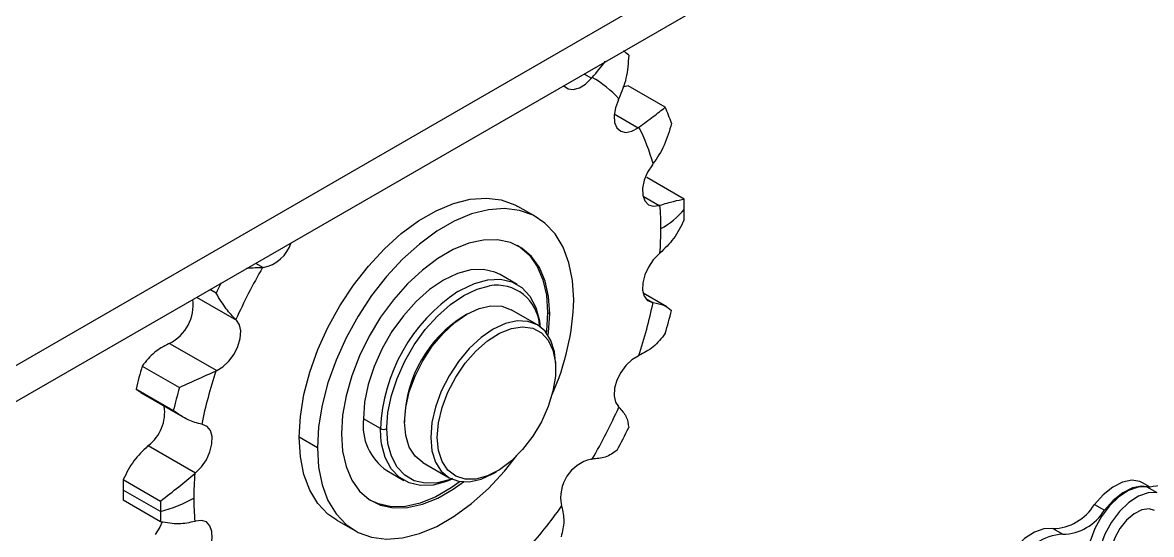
# Model space of a CAD drawing. Header units: metres. Extents: x 0 to 21025, y 0 to 14850.
# Drawn here: x 13553.5 to 13675.2, y 5152.2 to 5207.4 of the extents above; entities that cross this region are included whole.
import ezdxf

# ---------------------------------------------------------------- set-up
doc = ezdxf.new("R2010")
doc.units = ezdxf.units.M
doc.header["$LTSCALE"] = 25
doc.layers.add('SL4', color=4, linetype='Continuous')

msp = doc.modelspace()

# ---------------------------------------------------------------- linework, layer by layer
at = {"layer": 'SL4'}
for p, q in [((13154.595, 4940.576), (14091.494, 5481.436)), ((13154.595, 4936.687), (14091.494, 5477.548)), ((13613.999, 5201.896), (13614.834, 5201.414)), ((13618.775, 5200.606), (13618.226, 5200.467)), ((13622.796, 5198.285), (13618.775, 5200.606)), ((13617.284, 5197.568), (13619.853, 5196.084)), ((13624.829, 5188.379), (13620.809, 5190.701)), ((13620.392, 5188.692), (13622.132, 5187.688)), ((13608.873, 5186.45), (13606.914, 5187.58)), ((13578.616, 5181.47), (13579.452, 5180.988)), ((13606.822, 5179.171), (13604.983, 5180.233)), ((13572.253, 5177.796), (13576.549, 5175.317)), ((13574.359, 5178.216), (13573.67, 5178.614)), ((13622.968, 5176.751), (13620.414, 5178.226)), ((13620.697, 5177.642), (13621.398, 5177.237)), ((13609.005, 5174.805), (13606.176, 5176.438)), ((13601.413, 5175.966), (13601.059, 5175.762)), ((13610.105, 5176.136), (13610.33, 5176.006)), ((13569.335, 5172.807), (13574.433, 5169.864)), ((13566.392, 5170.367), (13570.413, 5168.046)), ((13610.978, 5170.036), (13610.978, 5170.444)), ((13569.75, 5165.558), (13565.729, 5167.879)), ((13565.729, 5167.879), (13566.243, 5167.539)), ((13566.22, 5167.501), (13570.764, 5164.877)), ((13592.078, 5163.606), (13590.239, 5164.668)), ((13594.679, 5164.709), (13594.679, 5164.301)), ((13592.117, 5162.675), (13592.078, 5163.606)), ((13592.769, 5163.606), (13592.77, 5163.769)), ((13585.282, 5161.546), (13583.323, 5162.676)), ((13567.056, 5161.779), (13572.154, 5158.836)), ((13596.652, 5159.94), (13599.48, 5158.307)), ((13592.769, 5159.075), (13594.608, 5158.014)), ((13604.243, 5158.779), (13604.597, 5158.983)), ((13568.362, 5154.662), (13564.342, 5156.983)), ((13564.358, 5158.112), (13568.379, 5155.791)), ((13675.063, 5157.296), (13674.264, 5157.757)), ((13674.731, 5157.324), (13675.806, 5156.703)), ((13568.379, 5153.551), (13564.358, 5155.873)), ((13669.059, 5155.414), (13670.134, 5154.794)), ((13587.372, 5153.728), (13589.331, 5152.598)), ((13664.569, 5152.822), (13665.643, 5152.202))]:
    msp.add_line(p, q, dxfattribs=at)
at = {"layer": 'SL4', "flags": 128}
for points in [[(13611.825, 5200.64), (13611.859, 5200.597), (13612.305, 5200.273), (13612.878, 5200.198), (13613.528, 5200.376), (13614.199, 5200.794), (13614.834, 5201.414)], [(13617.737, 5199.095), (13617.411, 5198.228), (13617.269, 5197.387), (13617.324, 5196.646), (13617.571, 5196.067), (13617.989, 5195.7), (13618.541, 5195.577), (13619.181, 5195.709), (13619.853, 5196.084)], [(13621.398, 5192.076), (13620.89, 5191.274), (13620.532, 5190.411), (13620.355, 5189.56), (13620.373, 5188.795), (13620.585, 5188.181), (13620.974, 5187.772), (13621.505, 5187.603), (13622.132, 5187.688)], [(13583.323, 5162.676), (13583.452, 5164.924), (13583.836, 5167.278), (13584.467, 5169.695), (13585.335, 5172.13), (13586.423, 5174.537), (13587.71, 5176.872), (13589.174, 5179.091), (13590.785, 5181.153), (13592.515, 5183.02), (13594.331, 5184.656), (13596.2, 5186.031), (13598.086, 5187.12), (13599.955, 5187.902), (13601.771, 5188.363), (13603.501, 5188.494), (13605.113, 5188.293), (13606.576, 5187.763), (13606.914, 5187.58)], [(13612.921, 5177.502), (13612.793, 5179.6), (13612.409, 5181.511), (13611.777, 5183.199), (13610.91, 5184.632), (13609.822, 5185.783), (13608.534, 5186.632), (13607.071, 5187.162), (13605.46, 5187.363), (13603.73, 5187.232), (13601.913, 5186.772), (13600.045, 5185.989), (13598.159, 5184.901), (13596.29, 5183.525), (13594.474, 5181.889), (13592.744, 5180.023), (13591.132, 5177.961), (13589.669, 5175.741), (13588.382, 5173.406), (13587.294, 5170.999), (13586.426, 5168.564), (13585.795, 5166.147), (13585.411, 5163.793), (13585.282, 5161.546)], [(13610.33, 5176.006), (13610.205, 5177.866), (13609.831, 5179.54), (13609.218, 5180.99), (13608.379, 5182.184), (13607.333, 5183.095), (13606.103, 5183.703), (13604.716, 5183.994), (13603.204, 5183.962), (13601.6, 5183.607), (13599.941, 5182.938), (13598.263, 5181.969), (13596.603, 5180.722), (13595, 5179.225), (13593.487, 5177.512), (13592.101, 5175.62), (13590.871, 5173.591), (13589.824, 5171.472), (13588.985, 5169.309), (13588.372, 5167.151), (13587.999, 5165.047), (13587.873, 5163.042)], [(13606.815, 5183.406), (13607.107, 5183.225), (13608.154, 5182.314), (13608.993, 5181.12), (13609.606, 5179.67), (13609.979, 5177.996), (13610.105, 5176.136)], [(13622.132, 5182.473), (13621.505, 5181.833), (13620.974, 5181.051), (13620.585, 5180.194), (13620.373, 5179.335), (13620.355, 5178.549), (13620.532, 5177.903), (13620.89, 5177.452), (13621.398, 5177.237)], [(13604.983, 5180.233), (13604.428, 5180.499), (13603.195, 5180.785), (13601.83, 5180.732), (13600.376, 5180.342), (13598.876, 5179.628), (13597.376, 5178.61), (13595.922, 5177.321), (13594.558, 5175.798), (13593.324, 5174.089), (13592.26, 5172.245), (13591.396, 5170.323), (13590.76, 5168.38), (13590.37, 5166.475), (13590.239, 5164.668)], [(13592.77, 5163.769), (13592.895, 5165.342), (13593.269, 5167.17), (13593.879, 5169.035), (13594.709, 5170.881), (13595.731, 5172.651), (13596.915, 5174.292), (13598.224, 5175.753), (13599.621, 5176.991), (13601.06, 5177.968), (13602.5, 5178.654), (13603.856, 5179.021)], [(13600.422, 5178.392), (13600.715, 5178.566), (13602.215, 5179.281), (13603.669, 5179.67), (13605.034, 5179.723), (13606.267, 5179.438), (13607.331, 5178.823), (13608.195, 5177.898), (13608.831, 5176.689), (13609.221, 5175.235), (13609.313, 5174.509)], [(13596.652, 5159.94), (13596.651, 5159.94), (13595.814, 5160.635), (13595.191, 5161.62), (13594.808, 5162.858), (13594.679, 5164.301), (13594.808, 5165.893), (13595.191, 5167.573), (13595.814, 5169.277), (13596.651, 5170.939), (13597.672, 5172.496), (13598.837, 5173.886), (13600.1, 5175.058), (13601.414, 5175.966), (13602.728, 5176.576), (13603.991, 5176.862), (13605.156, 5176.816), (13606.176, 5176.438)], [(13574.433, 5169.864), (13575.105, 5170.265), (13575.745, 5170.871), (13576.297, 5171.632), (13576.715, 5172.481), (13576.962, 5173.345), (13577.017, 5174.15), (13576.875, 5174.827), (13576.549, 5175.317)], [(13610.978, 5170.444), (13610.848, 5171.887), (13610.465, 5173.125), (13609.843, 5174.11), (13609.005, 5174.805), (13607.984, 5175.183), (13606.82, 5175.23), (13605.556, 5174.943), (13604.242, 5174.334), (13602.928, 5173.426), (13601.665, 5172.254), (13600.501, 5170.863), (13599.48, 5169.306), (13598.642, 5167.644), (13598.02, 5165.94), (13597.637, 5164.26), (13597.507, 5162.668), (13597.507, 5162.668)], [(13610.105, 5176.136), (13609.979, 5174.131), (13609.959, 5173.969)], [(13610.163, 5173.681), (13610.205, 5174.001), (13610.33, 5176.006)], [(13598.214, 5162.668), (13598.345, 5164.227), (13598.731, 5165.873), (13599.358, 5167.538), (13600.199, 5169.155), (13601.22, 5170.657), (13602.38, 5171.983), (13603.63, 5173.078), (13604.919, 5173.898), (13606.196, 5174.409), (13607.406, 5174.591), (13608.502, 5174.434), (13609.438, 5173.947), (13610.176, 5173.149), (13610.685, 5172.073), (13610.945, 5170.763), (13610.945, 5169.272), (13610.685, 5167.661), (13610.176, 5165.997), (13609.438, 5164.347), (13608.502, 5162.78), (13607.406, 5161.358), (13606.196, 5160.141), (13604.919, 5159.179), (13603.63, 5158.51), (13602.38, 5158.162), (13601.22, 5158.149), (13600.199, 5158.473), (13599.358, 5159.118), (13598.731, 5160.06), (13598.345, 5161.26), (13598.214, 5162.668)], [(13619.853, 5171.445), (13619.181, 5171.044), (13618.541, 5170.437), (13617.989, 5169.677), (13617.571, 5168.828), (13617.324, 5167.964), (13617.269, 5167.159), (13617.411, 5166.482), (13617.737, 5165.992)], [(13572.154, 5158.836), (13572.781, 5159.476), (13573.312, 5160.258), (13573.701, 5161.115), (13573.913, 5161.974), (13573.932, 5162.76), (13573.754, 5163.406), (13573.396, 5163.856), (13572.888, 5164.072)], [(13587.873, 5163.042), (13587.999, 5161.182), (13588.372, 5159.508), (13588.985, 5158.058), (13589.824, 5156.864), (13590.871, 5155.953), (13592.101, 5155.345), (13593.487, 5155.054), (13595, 5155.086), (13596.603, 5155.44), (13598.263, 5156.109), (13599.941, 5157.078), (13601.033, 5157.866)], [(13599.862, 5158.226), (13599.621, 5158.132), (13598.224, 5157.758), (13596.915, 5157.707), (13595.731, 5157.981), (13594.709, 5158.571), (13593.879, 5159.46), (13593.269, 5160.62), (13592.895, 5162.016), (13592.769, 5163.606)], [(13587.372, 5153.728), (13586.423, 5154.395), (13585.335, 5155.546), (13584.467, 5156.979), (13583.836, 5158.667), (13583.452, 5160.578), (13583.323, 5162.676)], [(13599.799, 5158.146), (13599.215, 5157.904), (13597.761, 5157.515), (13596.396, 5157.462), (13595.163, 5157.747), (13594.098, 5158.362), (13593.235, 5159.287), (13592.599, 5160.496), (13592.209, 5161.95), (13592.117, 5162.675)], [(13597.507, 5162.668), (13597.637, 5161.225), (13598.02, 5159.988), (13598.642, 5159.002), (13599.48, 5158.307), (13600.501, 5157.929), (13601.665, 5157.883), (13602.928, 5158.169), (13604.242, 5158.779), (13604.243, 5158.779)], [(13585.282, 5161.546), (13585.411, 5159.447), (13585.795, 5157.536), (13586.426, 5155.848), (13587.294, 5154.415), (13588.382, 5153.264), (13589.669, 5152.415), (13591.132, 5151.885), (13592.744, 5151.684), (13594.474, 5151.815), (13596.29, 5152.276), (13598.159, 5153.058), (13600.045, 5154.147), (13601.913, 5155.522), (13603.73, 5157.158), (13605.46, 5159.025), (13606.782, 5160.691)], [(13600.682, 5157.899), (13599.715, 5157.208), (13598.037, 5156.239), (13596.378, 5155.57), (13594.774, 5155.216), (13593.262, 5155.184), (13591.875, 5155.475), (13590.937, 5155.901)], [(13674.731, 5157.324), (13673.782, 5157.292), (13672.751, 5156.925), (13671.703, 5156.245), (13670.705, 5155.294), (13669.819, 5154.133), (13669.1, 5152.835), (13668.594, 5151.481), (13668.362, 5150.399)], [(13674.264, 5157.757), (13673.971, 5157.896), (13673.085, 5158.033), (13672.087, 5157.831), (13671.039, 5157.302), (13670.008, 5156.479), (13669.059, 5155.414)], [(13674.981, 5157.298), (13674.16, 5157.413), (13673.161, 5157.21), (13672.114, 5156.681), (13671.083, 5155.858), (13670.134, 5154.794)], [(13675.806, 5156.703), (13674.856, 5156.672), (13673.826, 5156.304), (13672.778, 5155.624), (13671.78, 5154.674), (13670.893, 5153.513), (13670.175, 5152.215), (13669.669, 5150.861), (13669.408, 5149.536), (13669.408, 5148.324), (13669.482, 5147.886)], [(13675.541, 5154.757), (13674.961, 5154.936), (13674.184, 5154.839), (13673.352, 5154.431), (13672.538, 5153.747), (13671.815, 5152.848), (13671.247, 5151.813), (13670.885, 5150.736), (13670.761, 5149.711)], [(13568.549, 5153.536), (13568.298, 5152.978), (13567.79, 5152.176)], [(13572.888, 5149.233), (13573.396, 5150.035), (13573.754, 5150.898), (13573.932, 5151.749), (13573.913, 5152.514), (13573.701, 5153.128), (13573.312, 5153.537), (13572.781, 5153.706), (13572.154, 5153.621)], [(13664.569, 5152.822), (13663.619, 5152.791), (13662.588, 5152.423), (13661.541, 5151.743), (13660.542, 5150.792), (13659.656, 5149.632), (13658.937, 5148.333), (13658.551, 5147.363)]]:
    msp.add_lwpolyline(points, dxfattribs=at)
at = {"layer": 'SL4'}
for centre, radius, start, end in [((13609.648, 5193.667), 13.762, 48.03771, 51.08299), ((13633.299, 5185.744), 24.217, 139.38552, 139.68238), ((13608.83, 5190.941), 12.195, 42.69497, 60.06194), ((13594.144, 5210.425), 26.173, 334.34682, 334.6287), ((13603.497, 5189.861), 21.057, 18.56036, 23.58272), ((13630.058, 5182.091), 17.319, 125.73297, 126.10417), ((13603.291, 5187.452), 18.788, 14.56516, 27.57792), ((13601.142, 5207.503), 25.461, 322.70567, 322.99278), ((13625.218, 5178.083), 10.088, 107.27975, 107.81197), ((13590.966, 5185.218), 31.355, 359.94756, 4.56954), ((13588.153, 5187.274), 36.693, 359.99249, 1.72651), ((13617.936, 5193.086), 9.033, 299.04532, 319.90875), ((13586.214, 5187.274), 38.632, 358.31738, 359.99287), ((13586.494, 5185.218), 35.827, 355.72534, 359.95411), ((13578.651, 5184.907), 4.001, 281.54883, 342.27615), ((13609.692, 5197.402), 19.433, 309.80446, 310.14824), ((13632.256, 5150.37), 61.11, 149.93061, 155.85297), ((13579.294, 5174.366), 6.623, 88.63483, 89.33941), ((13635.862, 5148.267), 68.408, 152.99039, 154.03575), ((13604.623, 5174.469), 4.617, 3.25147, 99.57148), ((13610.832, 5162.769), 18.773, 123.67712, 177.44491), ((13567.291, 5176.927), 4.599, 296.38857, 7.92423), ((13586.566, 5178.142), 26.363, 335.69028, 358.60737), ((13571.592, 5187.452), 50.921, 341.72409, 348.41288), ((13620.484, 5171.47), 5.839, 80.2347, 81.001), ((13580.23, 5179.285), 5.413, 226.34362, 227.14968), ((13608.38, 5164.167), 13.712, 122.26897, 177.73641), ((13567.885, 5189.861), 57.187, 343.77857, 346.35839), ((13573.979, 5161.886), 11.868, 113.03868, 113.51627), ((13621.303, 5154.391), 57.187, 163.77857, 166.35839), ((13615.209, 5182.366), 11.868, 293.03868, 293.51627), ((13622.694, 5153.857), 50.921, 161.72409, 168.41288), ((13579.078, 5158.943), 11.868, 113.03868, 113.51627), ((13625.323, 5152.07), 57.187, 163.77857, 166.35839), ((13564.274, 5165.376), 4.547, 307.71741, 8.21257), ((13562.03, 5190.939), 61.11, 329.93061, 335.85297), ((13614.056, 5162.024), 5.413, 46.34362, 47.14968), ((13596.181, 5163.987), 5.98, 173.46674, 235.22108), ((13573.802, 5169.839), 5.839, 260.2347, 261.001), ((13592.423, 5164.273), 0.751, 242.60967, 297.39033), ((13557.143, 5193.766), 68.635, 331.74964, 334.03393), ((13579.496, 5146.85), 19.433, 129.80446, 130.14824), ((13615.781, 5156.155), 4.272, 102.80111, 191.41526), ((13614.992, 5166.942), 6.623, 268.63483, 269.33941), ((13674.621, 5162.699), 5.376, 271.17027, 328.82435), ((13607.792, 5156.091), 35.827, 175.72534, 179.95411), ((13584.594, 5143.907), 19.433, 129.80446, 130.14824), ((13602.974, 5156.978), 38.632, 178.31738, 179.99287), ((13601.035, 5156.978), 36.693, 179.99249, 181.72651), ((13564.551, 5169.261), 15.089, 284.62992, 299.42742), ((13606.995, 5154.657), 38.632, 178.31738, 179.99287), ((13603.32, 5156.091), 31.355, 179.94756, 184.56954), ((13605.055, 5154.657), 36.693, 179.99249, 181.72651), ((13564.935, 5188.784), 57.496, 318.12136, 324.2895), ((13603.217, 5152.595), 8.805, 17.37575, 17.95852), ((13664.459, 5158.197), 5.376, 271.17027, 328.82435), ((13665.534, 5157.577), 5.376, 271.17027, 328.82435), ((13569.068, 5163.226), 10.088, 287.27975, 287.81197), ((13665.961, 5146.355), 5.855, 93.11014, 152.07322)]:
    msp.add_arc(centre, radius, start, end, dxfattribs=at)
for points, knots in [([(13614.916, 5201.509), (13615.417, 5202.1), (13615.93, 5202.703), (13616.339, 5203.24), (13616.348, 5203.252)], [0, 0, 0, 0, 0.9789848, 1, 1, 1, 1]), ([(13618.849, 5203.9), (13618.797, 5203.068), (13618.696, 5201.453), (13618.088, 5199.943), (13617.793, 5199.211)], [0, 0, 0, 0, 0.5152633, 1, 1, 1, 1]), ([(13619.944, 5196.15), (13620.478, 5196.541), (13621.581, 5197.347), (13622.383, 5197.966), (13622.796, 5198.285)], [0, 0, 0, 0, 0.4847219, 1, 1, 1, 1]), ([(13623.459, 5196.564), (13623.236, 5195.753), (13622.802, 5194.179), (13621.908, 5192.831), (13621.475, 5192.177)], [0, 0, 0, 0, 0.5152637, 1, 1, 1, 1]), ([(13622.222, 5187.716), (13622.738, 5187.872), (13623.804, 5188.195), (13624.481, 5188.317), (13624.829, 5188.379)], [0, 0, 0, 0, 0.48472482, 1, 1, 1, 1]), ([(13624.829, 5186.14), (13624.481, 5185.437), (13623.804, 5184.073), (13622.738, 5183.046), (13622.222, 5182.548)], [0, 0, 0, 0, 0.5152541, 1, 1, 1, 1]), ([(13577.653, 5180.913), (13577.667, 5180.915), (13578.337, 5181.001), (13578.859, 5180.995), (13579.37, 5180.989)], [0, 0, 0, 0, 0.02101476, 1, 1, 1, 1]), ([(13576.493, 5175.369), (13576.148, 5175.732), (13575.437, 5176.48), (13574.726, 5177.626), (13574.359, 5178.216)], [0, 0, 0, 0, 0.4847365, 1, 1, 1, 1]), ([(13621.475, 5177.224), (13621.908, 5177.129), (13622.802, 5176.932), (13623.236, 5176.563), (13623.459, 5176.373)], [0, 0, 0, 0, 0.484736, 1, 1, 1, 1]), ([(13569.244, 5172.768), (13568.709, 5172.484), (13567.607, 5171.898), (13566.805, 5170.887), (13566.392, 5170.367)], [0, 0, 0, 0, 0.4847219, 1, 1, 1, 1]), ([(13622.796, 5173.885), (13622.383, 5173.365), (13621.581, 5172.354), (13620.478, 5171.768), (13619.944, 5171.484)], [0, 0, 0, 0, 0.5152562, 1, 1, 1, 1]), ([(13570.413, 5168.046), (13571.14, 5168.385), (13572.551, 5169.043), (13573.758, 5169.57), (13574.342, 5169.825)], [0, 0, 0, 0, 0.5152562, 1, 1, 1, 1]), ([(13572.811, 5164.085), (13572.328, 5164.209), (13571.331, 5164.466), (13570.287, 5165.186), (13569.75, 5165.558)], [0, 0, 0, 0, 0.4847361, 1, 1, 1, 1]), ([(13617.793, 5165.94), (13618.088, 5165.606), (13618.696, 5164.917), (13618.797, 5164.124), (13618.849, 5163.715)], [0, 0, 0, 0, 0.4847365, 1, 1, 1, 1]), ([(13566.966, 5161.704), (13566.45, 5161.206), (13565.384, 5160.179), (13564.707, 5158.815), (13564.358, 5158.112)], [0, 0, 0, 0, 0.4847248, 1, 1, 1, 1]), ([(13617.603, 5161.279), (13617.194, 5160.992), (13616.401, 5160.436), (13615.401, 5160.358), (13614.916, 5160.32)], [0, 0, 0, 0, 0.5152637, 1, 1, 1, 1]), ([(13568.379, 5155.791), (13569.042, 5156.313), (13570.329, 5157.324), (13571.498, 5158.292), (13572.064, 5158.761)], [0, 0, 0, 0, 0.5152541, 1, 1, 1, 1]), ([(13611.62, 5155.224), (13611.738, 5154.694), (13611.981, 5153.6), (13611.701, 5152.498), (13611.557, 5151.931)], [0, 0, 0, 0, 0.4847353, 1, 1, 1, 1]), ([(13572.064, 5153.593), (13571.498, 5153.465), (13570.329, 5153.203), (13569.042, 5153.433), (13568.379, 5153.551)], [0, 0, 0, 0, 0.48472482, 1, 1, 1, 1])]:
    msp.add_open_spline(points, degree=3, knots=knots, dxfattribs=at)

doc.saveas('drawing.dxf')
